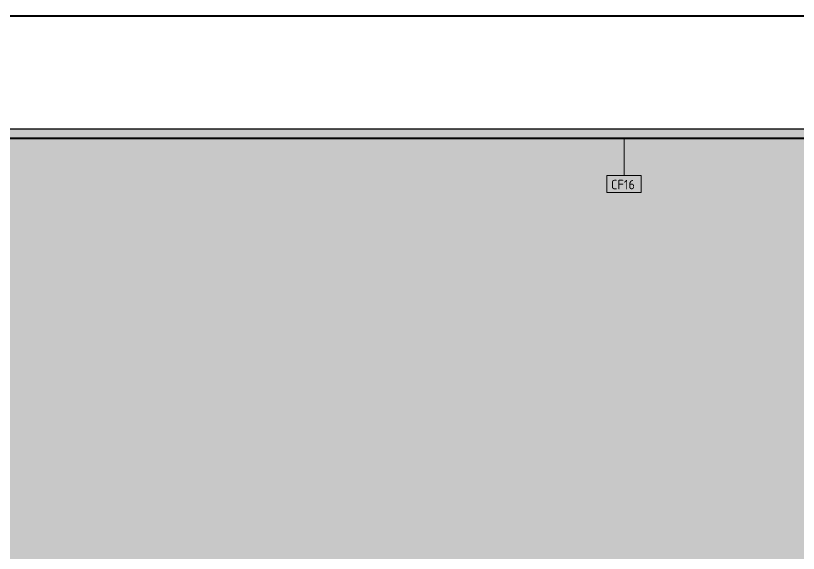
# Model space of a CAD drawing. Header units: millimetres. Extents: x 63432 to 177405, y -1987 to 27578.
# Drawn here: x 165313 to 169459, y 10953 to 13800 of the extents above; entities that cross this region are included whole.
import ezdxf

# ---------------------------------------------------------------- set-up
doc = ezdxf.new("R2010")
doc.units = ezdxf.units.MM
for name, color, linetype, lineweight, true_color in [('A-CLNG-1', 7, 'Continuous', 9, 0x787878), ('A-CLNG-FNSH-1', 7, 'Continuous', 30, 0x3c3c3c), ('A-FLOR-1', 7, 'Continuous', 9, 0x787878), ('A-FLOR-FNSH-2', 7, 'Continuous', 40, 0x3c3c3c)]:
    doc.layers.add(name, color=color, linetype=linetype, lineweight=lineweight, true_color=true_color)
doc.layers.add('A-CLNG-IDEN', color=7, linetype='Continuous', lineweight=9)
doc.layers.add('A-WALL-PATT', color=7, linetype='Continuous', lineweight=9)
doc.styles.add('GOST Common_6', font='GOST_Common.ttf', dxfattribs={"height": 50})

# ---------------------------------------------------------------- blocks, each defined once
blk = doc.blocks.new('М_потолков - Марка_ Имя типа-25382930-Развертка 3_12-6')
at = {"layer": 'A-CLNG-IDEN'}
for p, q in [((-75529.4, 12953), (-75710.6, 12953)), ((-75710.6, 12953), (-75710.6, 12863.5)), ((-75529.4, 12863.5), (-75529.4, 12953)), ((-75710.6, 12863.5), (-75529.4, 12863.5))]:
    blk.add_line(p, q, dxfattribs=at)

msp = doc.modelspace()

# ---------------------------------------------------------------- hatches: boundary and pattern name
at = {"layer": 'A-CLNG-1'}
msp.add_hatch(color=256, dxfattribs=at).paths.add_polyline_path([(159696.6, 13150), (177374.6, 13150), (177374.6, 13200), (159696.6, 13200)])
at = {"layer": 'A-FLOR-1'}
h = msp.add_hatch(dxfattribs=at)
h.set_pattern_fill('FP_55', color=256, style=0, pattern_type=2)
h.set_pattern_definition([(45, (244317.564, 0), (-14.25598, 14.25598), []), (45, (244331.82, 0), (-14.25598, 14.25598), [25.202, -5.04, 0.8382, -4.202])])
h.paths.add_polyline_path([(176288.6, 13800), (177396.1, 13800), (177396.1, 13800.3), (159675.4, 13800.3), (159675.4, 13800), (175705.6, 13800)])
at = {"layer": 'A-WALL-PATT'}
h = msp.add_hatch(color=256, dxfattribs=at)
h.paths.add_polyline_path([(164234.6, 8450), (164691.8, 8450), (164825.3, 8839.5), (164732.4, 8839.5), (164732.4, 8852.2), (164829.6, 8852.2), (164893.8, 9039.4), (164693.9, 9039.4), (164693.9, 9052.1), (164950.4, 9052.1), (164960, 9050.6), (164969.1, 9046), (164975.8, 9039.4), (164980.9, 9029.1), (165041.6, 8852.2), (165075.3, 8852.2), (165075.3, 8840.4), (165077.8, 8840.7), (165088.5, 8844.9), (165096.1, 8849.9), (165103.5, 8857.9), (165108.4, 8866.3), (165111.4, 8876.2), (165126.5, 8961.9), (165120.2, 8963), (165158.2, 9178.8), (165164.5, 9177.4), (165151.3, 9102.6), (165163.8, 9100.4), (165123.2, 8872), (165120.1, 8861.3), (165113.4, 8849.8), (165103.5, 8839.6), (165093.2, 8832.9), (165080.8, 8828.3), (165067.6, 8826.8), (165050.3, 8826.8), (165179.7, 8450), (165691.8, 8450), (165825.3, 8839.5), (165732.4, 8839.5), (165732.4, 8852.2), (165829.6, 8852.2), (165893.8, 9039.4), (165693.9, 9039.4), (165693.9, 9052.1), (165950.4, 9052.1), (165960, 9050.6), (165969.1, 9046), (165975.8, 9039.4), (165980.9, 9029.1), (166041.6, 8852.2), (166075.3, 8852.2), (166075.3, 8840.4), (166078.4, 8840.9), (166088.5, 8844.9), (166096.1, 8849.9), (166103.5, 8857.9), (166108.4, 8866.3), (166111.4, 8876.2), (166126.5, 8961.9), (166120.2, 8963), (166158.2, 9178.8), (166164.5, 9177.4), (166151.3, 9102.6), (166163.8, 9100.4), (166123.2, 8872), (166120.1, 8861.3), (166113, 8849.4), (166103.5, 8839.6), (166093.2, 8832.9), (166080.8, 8828.3), (166067.6, 8826.8), (166050.3, 8826.8), (166179.7, 8450), (166691.8, 8450), (166825.3, 8839.5), (166732.4, 8839.5), (166732.4, 8852.2), (166829.6, 8852.2), (166893.8, 9039.4), (166693.9, 9039.4), (166693.9, 9052.1), (166950.4, 9052.1), (166960, 9050.6), (166969.1, 9046), (166975.8, 9039.4), (166980.7, 9029.9), (167041.6, 8852.2), (167075.3, 8852.2), (167075.3, 8840.4), (167077.8, 8840.7), (167088.5, 8844.9), (167096.1, 8849.9), (167103.5, 8857.9), (167108.4, 8866.3), (167111.4, 8876.2), (167126.5, 8961.9), (167120.2, 8963), (167158.2, 9178.8), (167164.5, 9177.4), (167151.3, 9102.6), (167163.8, 9100.4), (167123.2, 8872), (167120.1, 8861.3), (167113.4, 8849.8), (167103.5, 8839.6), (167093.2, 8832.9), (167080.8, 8828.3), (167067.6, 8826.8), (167050.3, 8826.8), (167179.7, 8450), (167691.8, 8450), (167825.3, 8839.5), (167732.4, 8839.5), (167732.4, 8852.2), (167829.6, 8852.2), (167893.8, 9039.4), (167693.9, 9039.4), (167693.9, 9052.1), (167950.4, 9052.1), (167960, 9050.6), (167969.1, 9046), (167975.8, 9039.4), (167980.9, 9029.1), (168041.6, 8852.2), (168075.3, 8852.2), (168075.3, 8840.4), (168077.8, 8840.7), (168088.5, 8844.9), (168096.1, 8849.9), (168103.5, 8857.9), (168108.4, 8866.3), (168111.4, 8876.2), (168126.5, 8961.9), (168120.2, 8963), (168158.2, 9178.8), (168164.5, 9177.4), (168151.3, 9102.6), (168163.8, 9100.4), (168123.2, 8872), (168120.1, 8861.3), (168113.4, 8849.8), (168103.5, 8839.6), (168093.2, 8832.9), (168080.8, 8828.3), (168067.6, 8826.8), (168050.3, 8826.8), (168179.7, 8450), (168423, 8450), (168423, 9500), (168448, 9500), (168448, 8450), (169137.3, 8450), (169137.3, 9483.6), (169149.3, 9483.6), (169149.3, 8450), (169762.9, 8450), (169762.9, 9483.6), (169774.9, 9483.6), (169774.9, 8450), (170635.6, 8450), (170635.6, 13150), (164234.6, 13150), (164234.6, 8479.4)])
h.paths.add_polyline_path([(164707.2, 8450), (165164, 8450), (165034.7, 8826.8), (164836.3, 8826.5), (164831.6, 8813.2), (164830.9, 8810.7), (164717.3, 8479.4)])
h.paths.add_polyline_path([(166164, 8450), (166034.7, 8826.8), (165836.3, 8826.5), (165831.6, 8813.2), (165830.9, 8810.7), (165707.2, 8450), (166147.6, 8450)])
h.paths.add_polyline_path([(166805.2, 8450), (167164, 8450), (167034.7, 8826.8), (166836.3, 8826.5), (166831.6, 8813.2), (166830.9, 8810.7), (166707.2, 8450), (166736, 8450)])
h.paths.add_polyline_path([(167843.5, 8450), (168164, 8450), (168034.7, 8826.8), (167836.3, 8826.5), (167831.6, 8813.2), (167830.9, 8810.7), (167707.2, 8450), (167774.3, 8450)])
h.paths.add_polyline_path([(165905.3, 8852.2), (166028.2, 8852.2), (165968.2, 9026.8), (165961.4, 9035.9), (165950.4, 9039.4), (165907.3, 9039.4), (165843.1, 8852.2), (165870.7, 8852.2)])
h.paths.add_polyline_path([(167843.1, 8852.2), (168028.2, 8852.2), (167968.2, 9026.8), (167961.4, 9035.9), (167950.4, 9039.4), (167907.3, 9039.4), (167843.5, 8853.6)])
h.paths.add_polyline_path([(164936.2, 8852.2), (165028.2, 8852.2), (164968.2, 9026.8), (164961.4, 9035.9), (164950.4, 9039.4), (164907.3, 9039.4), (164843.1, 8852.2), (164901.6, 8852.2)])
h.paths.add_polyline_path([(166863.3, 8852.2), (167028.2, 8852.2), (166968.2, 9026.8), (166961.4, 9035.9), (166950.4, 9039.4), (166907.3, 9039.4), (166843.1, 8852.2), (166858.3, 8852.2)])
h.paths.add_polyline_path([(166874.4, 9055.4), (166441.4, 9055.4), (166441.4, 9074.5), (167024.5, 9074.5), (167024.5, 9055.4), (166874.7, 9055.4)])
h.paths.add_polyline_path([(164975.7, 9055.4), (164441.4, 9055.4), (164441.4, 9074.5), (165024.5, 9074.5), (165024.5, 9055.4), (164975.8, 9055.4)])
h.paths.add_polyline_path([(168023.2, 9055.4), (167441.4, 9055.4), (167441.4, 9074.5), (168024.5, 9074.5), (168024.5, 9055.4)])
h.paths.add_polyline_path([(165766.9, 9055.4), (165441.4, 9055.4), (165441.4, 9074.5), (166024.5, 9074.5), (166024.5, 9055.4), (165836.1, 9055.4)])
h.paths.add_polyline_path([(170154, 9259), (170154, 9341), (170236, 9341), (170236, 9259), (170155, 9259)])
h.paths.add_polyline_path([(170277.8, 9259), (170277.8, 9341), (170359.8, 9341), (170359.8, 9259), (170278.8, 9259)])
h.paths.add_polyline_path([(170481.4, 9259), (170399.4, 9259), (170399.4, 9341), (170481.4, 9341), (170481.4, 9260)])
h.paths.add_polyline_path([(170155, 9260), (170235, 9260), (170235, 9340), (170155, 9340), (170155, 9262)])
h.paths.add_polyline_path([(170278.8, 9260), (170358.8, 9260), (170358.8, 9340), (170278.8, 9340), (170278.8, 9262)])
h.paths.add_polyline_path([(170480.4, 9260), (170480.4, 9340), (170400.4, 9340), (170400.4, 9260), (170478.4, 9260)])
h.paths.add_polyline_path([(170335.5, 9262), (170280.8, 9262), (170280.8, 9338), (170356.8, 9338), (170356.8, 9262), (170345.8, 9262)])
h.paths.add_polyline_path([(170197.1, 9262), (170157, 9262), (170157, 9338), (170233, 9338), (170233, 9262), (170222, 9262)])
h.paths.add_polyline_path([(170402.4, 9262), (170402.4, 9338), (170478.4, 9338), (170478.4, 9262), (170412.4, 9262)])
h.paths.add_polyline_path([(170412.4, 9272), (170468.4, 9272), (170468.4, 9328), (170412.4, 9328), (170412.4, 9273)])
h.paths.add_polyline_path([(170345.8, 9272), (170346.8, 9272), (170346.8, 9328), (170290.8, 9328), (170290.8, 9272), (170335.5, 9272)])
h.paths.add_polyline_path([(170168, 9272), (170223, 9272), (170223, 9328), (170167, 9328), (170167, 9272)])
h.paths.add_polyline_path([(170345.8, 9273), (170291.8, 9273), (170291.8, 9327), (170345.8, 9327), (170345.8, 9324)])
h.paths.add_polyline_path([(170467.4, 9273), (170413.4, 9273), (170413.4, 9327), (170467.4, 9327), (170467.4, 9324)])
h.paths.add_polyline_path([(170197.1, 9273), (170168, 9273), (170168, 9327), (170222, 9327), (170222, 9273)])
h.paths.add_polyline_path([(169762.9, 9492), (169672.9, 9492), (169672.9, 9543.6), (169684.9, 9543.6), (169684.9, 9504), (169762.9, 9504), (169762.9, 9543.6), (169774.9, 9543.6), (169774.9, 9504), (169852.9, 9504), (169852.9, 9543.6), (169864.9, 9543.6), (169864.9, 9492), (169774.9, 9492)])
h.paths.add_polyline_path([(169047.3, 9492), (169047.3, 9543.6), (169059.3, 9543.6), (169059.3, 9504), (169137.3, 9504), (169137.3, 9543.6), (169149.3, 9543.6), (169149.3, 9504), (169227.3, 9504), (169227.3, 9543.6), (169239.3, 9543.6), (169239.3, 9492), (169137.3, 9492)])

# ---------------------------------------------------------------- linework, layer by layer
at = {"layer": 'A-CLNG-FNSH-1'}
for p, q in [((177374.6, 13200), (159696.6, 13200)), ((159696.6, 13150), (177375.6, 13150)), ((177375.6, 13151), (159697.6, 13151))]:
    msp.add_line(p, q, dxfattribs=at)
at = {"layer": 'A-CLNG-IDEN'}
msp.add_line((168535.6, 13150), (168535.6, 12953), dxfattribs=at)
at = {"layer": 'A-FLOR-FNSH-2'}
msp.add_line((159675.6, 13800), (177396.1, 13800), dxfattribs=at)

# ---------------------------------------------------------------- block references
at = {"layer": 'A-CLNG-IDEN'}
msp.add_blockref('М_потолков - Марка_ Имя типа-25382930-Развертка 3_12-6', (244155.6, 0), dxfattribs=at)

# ---------------------------------------------------------------- texts
at = {"layer": 'A-CLNG-IDEN', "insert": (168466.8, 12930.8), "char_height": 50, "width": 162.342, "attachment_point": 1, "style": 'GOST Common_6'}
msp.add_mtext('CF16', dxfattribs=at)

doc.saveas('drawing.dxf')
